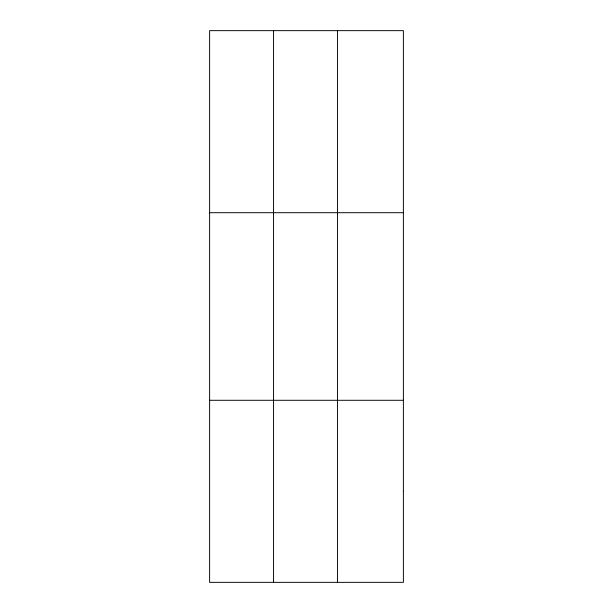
<?xml version="1.0" encoding="UTF-8"?>
<svg xmlns="http://www.w3.org/2000/svg" width="613" height="613" viewBox="0 0 613 613"><rect width="100%" height="100%" fill="white"/><g stroke="black" fill="none" stroke-linecap="round" stroke-linejoin="round"><path stroke-width="0.92" d="M273.559 582.35L273.559 30.65M337.502 582.35L337.502 30.65M209.615 212.711L403.385 212.711M209.615 400.289L403.385 400.289M403.385 491.32L403.385 582.35L209.615 582.35L209.615 30.65L403.385 30.65L403.385 491.32"/></g></svg>
